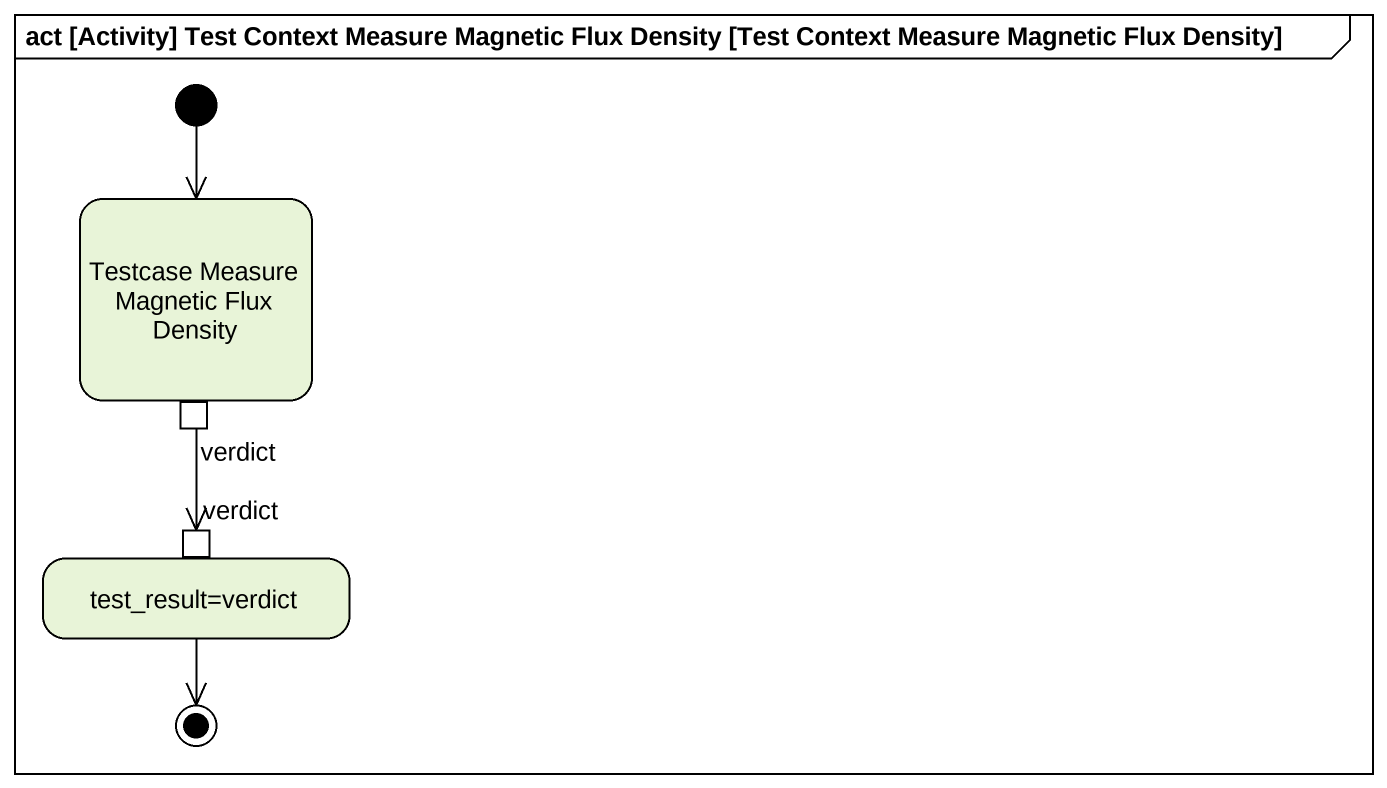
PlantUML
@startuml
mainframe act [Activity] Test Context Measure Magnetic Flux Density [Test Context Measure Magnetic Flux Density]
hide empty description
state "Testcase Measure Magnetic Flux Density" as Testcase_Measure_Magnetic {
  state verdict <<outputPin>>
}
state "test_result=verdict" as test_result_verdict {
  state "verdict" as verdict_2 <<inputPin>>
}
[*] --> Testcase_Measure_Magnetic
verdict --> verdict_2
test_result_verdict --> [*]
@enduml
